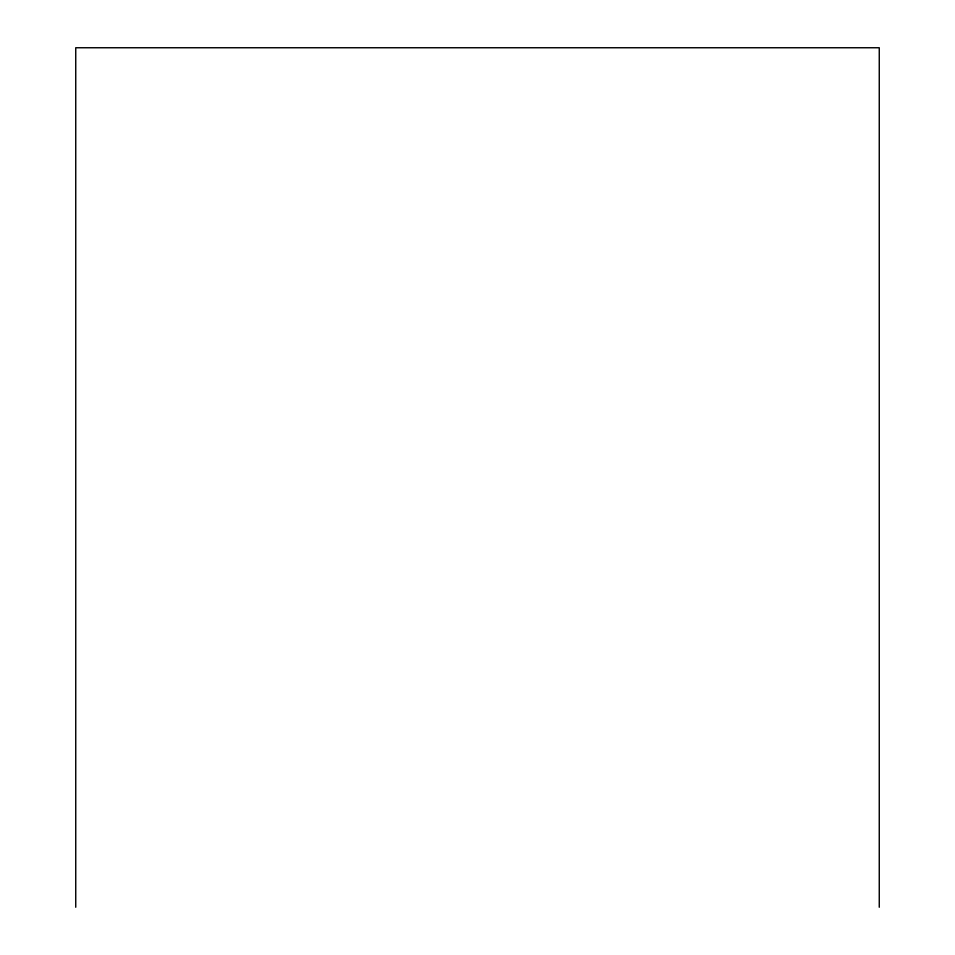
<?xml version="1.0" encoding="UTF-8"?>
<svg xmlns="http://www.w3.org/2000/svg" width="955" height="955" viewBox="0 0 955 955"><rect width="100%" height="100%" fill="white"/><g stroke="black" fill="none" stroke-linecap="round" stroke-linejoin="round"><path stroke-width="1.43" d="M879.257 907.25L879.257 47.75L75.743 47.75L75.743 907.25"/></g></svg>
